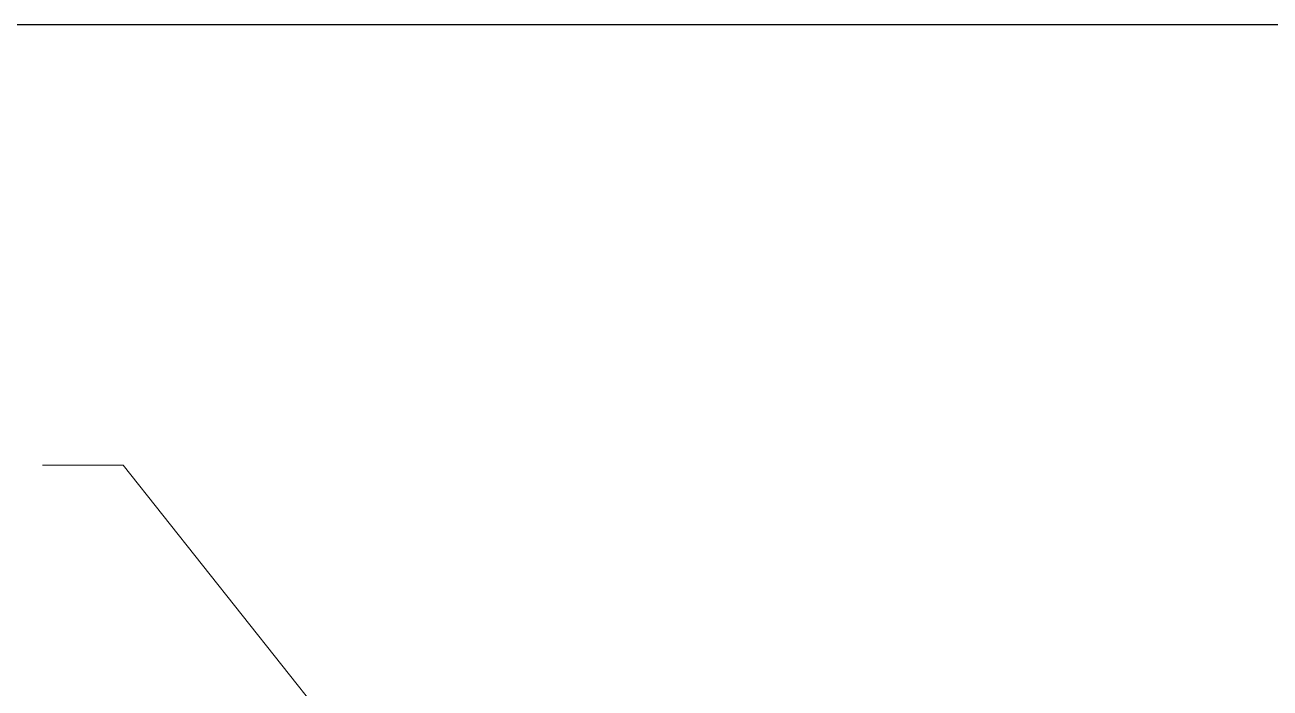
# Model space of a CAD drawing. Header units: inches. Extents: x -6061 to 13621, y -296 to 7483.
# Drawn here: x 8908.2 to 9101.8, y 7074.5 to 7177.6 of the extents above; entities that cross this region are included whole.
import ezdxf

# ---------------------------------------------------------------- set-up
doc = ezdxf.new("R2010")
doc.units = ezdxf.units.IN
doc.header["$MEASUREMENT"] = 0
doc.layers.get('0').update_dxf_attribs({"linetype": 'CONTINUOUS'})

msp = doc.modelspace()

# ---------------------------------------------------------------- linework, layer by layer
at = {"color": 7, "linetype": 'Continuous', "lineweight": 9, "true_color": 0x000007}
for p, q in [((8923.479957080417, 7109.135370022179), (8910.90574893562, 7109.135370022179)), ((9007.094436718427, 7003.816365497292), (8923.479957080417, 7109.135370022179))]:
    msp.add_line(p, q, dxfattribs=at)
msp.add_lwpolyline([(8506.86252014163, 6677.24993984132), (9214.31752014163, 6677.24993984132), (9214.31752014163, 7177.64493984132), (8506.86252014163, 7177.64493984132)], close=True)

doc.saveas('drawing.dxf')
